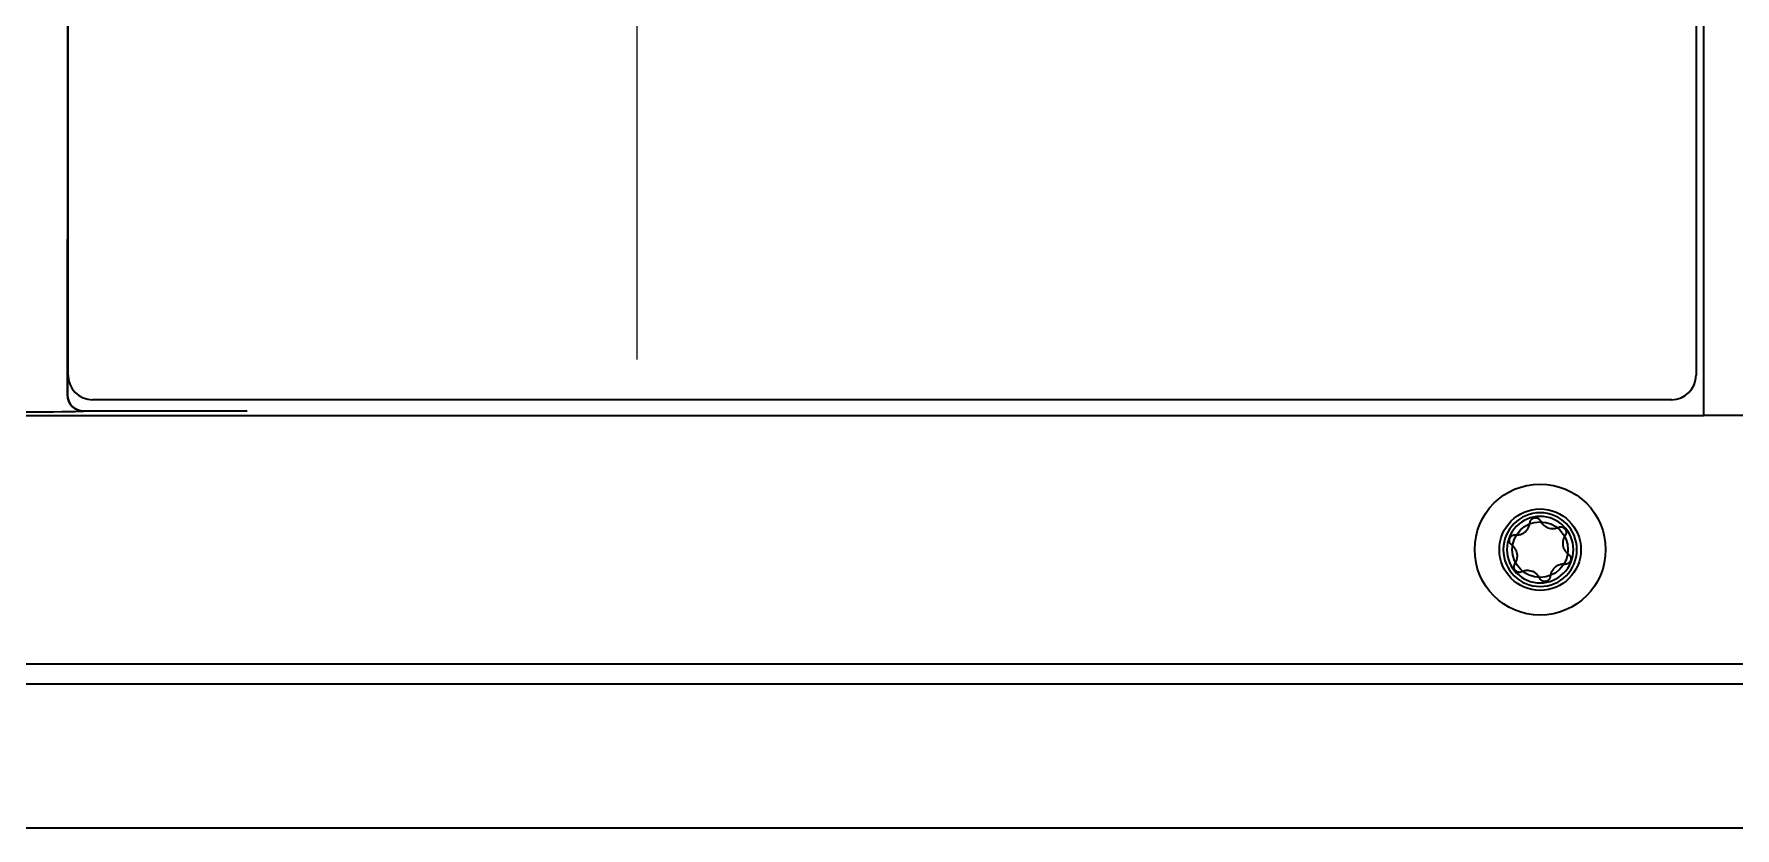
# Model space of a CAD drawing. Extents: x 53 to 4125, y 6244 to 9910.
# Drawn here: x 175.2 to 279.2, y 7999.4 to 8047.9 of the extents above; entities that cross this region are included whole.
import ezdxf

# ---------------------------------------------------------------- set-up
doc = ezdxf.new("R2010")
doc.units = 0
doc.header["$LTSCALE"] = 5
doc.layers.get('0').update_dxf_attribs({"linetype": 'CONTINUOUS', "lineweight": 0})
doc.layers.add('1', color=7, linetype='CONTINUOUS', true_color=0xffffff)
doc.layers.add('ORTHO$15', color=7, linetype='CONTINUOUS', true_color=0xffffff)

msp = doc.modelspace()

# ---------------------------------------------------------------- linework, layer by layer
at = {"color": 3}
msp.add_line((212.08, 8128.02), (212.08, 8028.02), dxfattribs=at)
at = {"layer": '1', "color": 7, "linetype": 'Continuous', "lineweight": 35}
for p, q in [((177.33, 8027.05), (177.33, 8101.98)), ((276.79, 8101.98), (276.79, 8027.05)), ((275.3, 8025.55), (178.83, 8025.55))]:
    msp.add_line(p, q, dxfattribs=at)
for centre, major_axis, start_param, end_param in [((178.83, 8027.05), (-1.06, 1.06), 0.78555, 2.356042), ((275.29, 8027.05), (1.06, 1.06), 3.927143, 5.497635)]:
    msp.add_ellipse(centre, major_axis=major_axis, ratio=0.999899, start_param=start_param, end_param=end_param, dxfattribs=at)
at = {"layer": 'ORTHO$15', "color": 7, "linetype": 'Continuous', "lineweight": 35, "extrusion": (0, 1, 0)}
for p, q in [((177.29, 8094.87), (177.29, 8025.85)), ((277.26, 8024.6), (277.26, 8092.6)), ((177.29, 8025.85), (177.29, 8034.51)), ((177.29, 8025.85), (177.29, 8025.85)), ((100.96, 8024.6), (277.26, 8024.6)), ((175.29, 8024.8), (107.5, 8024.8)), ((187.26, 8024.85), (178.29, 8024.85)), ((178.29, 8024.85), (178.29, 8024.85)), ((279.06, 8024.6), (277.26, 8024.6)), ((286.96, 8024.6), (279.06, 8024.6)), ((690.16, 8009.4), (56.26, 8009.4)), ((122.91, 8008.2), (694.63, 8008.2)), ((737.61, 7999.4), (120.91, 7999.4))]:
    msp.add_line(p, q, dxfattribs=at)
at = {"layer": 'ORTHO$15', "color": 7, "linetype": 'Continuous', "lineweight": 35}
for radius in [4, 2.49, 1.7]:
    msp.add_circle((267.26, 8016.4), radius, dxfattribs=at)
at = {"layer": 'ORTHO$15', "color": 7, "linetype": 'Continuous', "lineweight": 35, "extrusion": (0, 0, -1)}
for radius in [2.25, 2.03]:
    msp.add_circle((-267.26, 8016.4), radius, dxfattribs=at)
for centre, major_axis, ratio, start_param, end_param in [((177.31, 8034.51), (0, 1), 0.017455, 4.712389, 6.265732), ((178.29, 8025.85), (0.707, 0.707), 1, 2.356347, 3.926839), ((175.29, 8024.85), (-3, 0), 0.017455, 3.159046, 4.712389), ((187.26, 8024.87), (-1, 0), 0.017455, 3.159046, 4.712389)]:
    msp.add_ellipse(centre, major_axis=major_axis, ratio=ratio, start_param=start_param, end_param=end_param, dxfattribs=at)
at = {"layer": 'ORTHO$15', "color": 7, "linetype": 'Continuous', "lineweight": 35}
msp.add_ellipse((178.29, 8025.85), major_axis=(0.707, -0.707), ratio=0.999695, start_param=3.927143, end_param=5.497635, dxfattribs=at)
for points, knots in [([(266.64, 8018.05), (266.64, 8018.06), (266.64, 8018.1), (266.66, 8018.13), (266.67, 8018.16), (266.67, 8018.17), (266.68, 8018.18), (266.68, 8018.19), (266.7, 8018.21), (266.71, 8018.23), (266.73, 8018.25), (266.73, 8018.26), (266.75, 8018.27), (266.75, 8018.27), (266.78, 8018.29), (266.79, 8018.3), (266.82, 8018.31), (266.82, 8018.32), (266.84, 8018.33), (266.85, 8018.33), (266.88, 8018.34), (266.89, 8018.34), (266.92, 8018.35), (266.93, 8018.35), (266.95, 8018.35), (266.96, 8018.35), (266.99, 8018.35), (267, 8018.35), (267.03, 8018.35), (267.04, 8018.34), (267.06, 8018.34), (267.07, 8018.34), (267.09, 8018.33), (267.11, 8018.32), (267.14, 8018.31), (267.14, 8018.3), (267.16, 8018.29), (267.17, 8018.29), (267.19, 8018.27), (267.2, 8018.26), (267.22, 8018.24), (267.23, 8018.23), (267.24, 8018.22), (267.24, 8018.21), (267.26, 8018.19), (267.27, 8018.17), (267.28, 8018.16)], [0, 0, 0, 0, 0.0625, 0.125, 0.125, 0.15625, 0.15625, 0.1875, 0.1875, 0.25, 0.25, 0.28125, 0.28125, 0.3125, 0.3125, 0.375, 0.375, 0.40625, 0.40625, 0.4375, 0.4375, 0.5, 0.5, 0.53125, 0.53125, 0.5625, 0.5625, 0.625, 0.625, 0.65625, 0.65625, 0.6875, 0.6875, 0.75, 0.75, 0.78125, 0.78125, 0.8125, 0.8125, 0.875, 0.875, 0.90625, 0.90625, 0.9375, 0.9375, 1, 1, 1, 1]), ([(267.28, 8018.16), (267.3, 8018.11), (267.33, 8018.06), (267.37, 8018), (267.39, 8017.98), (267.42, 8017.95), (267.43, 8017.94), (267.44, 8017.92), (267.45, 8017.91), (267.5, 8017.87), (267.55, 8017.83), (267.6, 8017.8), (267.62, 8017.79), (267.64, 8017.78), (267.65, 8017.77), (267.69, 8017.75), (267.71, 8017.74), (267.79, 8017.72), (267.84, 8017.7), (267.91, 8017.69), (267.92, 8017.69), (267.95, 8017.69), (267.99, 8017.68), (268.06, 8017.68), (268.11, 8017.69), (268.15, 8017.69), (268.17, 8017.7), (268.19, 8017.7), (268.2, 8017.7), (268.27, 8017.72), (268.32, 8017.74), (268.37, 8017.76)], [0, 0, 0, 0, 0.125, 0.125, 0.1875, 0.1875, 0.21875, 0.21875, 0.25, 0.25, 0.375, 0.375, 0.40625, 0.40625, 0.4375, 0.4375, 0.5, 0.5, 0.625, 0.625, 0.65625, 0.65625, 0.6875, 0.75, 0.8125, 0.8125, 0.84375, 0.84375, 0.875, 0.875, 1, 1, 1, 1]), ([(265.52, 8016.69), (265.51, 8016.7), (265.48, 8016.72), (265.46, 8016.75), (265.44, 8016.77), (265.43, 8016.78), (265.42, 8016.79), (265.42, 8016.8), (265.41, 8016.82), (265.4, 8016.84), (265.39, 8016.87), (265.39, 8016.88), (265.39, 8016.9), (265.38, 8016.9), (265.38, 8016.93), (265.38, 8016.95), (265.38, 8016.98), (265.38, 8016.99), (265.38, 8017.01), (265.38, 8017.01), (265.39, 8017.04), (265.39, 8017.06), (265.4, 8017.09), (265.41, 8017.09), (265.41, 8017.11), (265.42, 8017.12), (265.43, 8017.14), (265.44, 8017.16), (265.46, 8017.18), (265.47, 8017.19), (265.48, 8017.2), (265.49, 8017.21), (265.5, 8017.22), (265.51, 8017.23), (265.52, 8017.24), (265.53, 8017.24), (265.55, 8017.26), (265.57, 8017.27), (265.59, 8017.28), (265.6, 8017.28), (265.62, 8017.28), (265.63, 8017.29), (265.65, 8017.29), (265.67, 8017.3), (265.7, 8017.3), (265.71, 8017.3), (265.73, 8017.3), (265.74, 8017.3), (265.74, 8017.3)], [0, 0, 0, 0, 0.0625, 0.125, 0.125, 0.15625, 0.15625, 0.1875, 0.1875, 0.25, 0.25, 0.28125, 0.28125, 0.3125, 0.3125, 0.375, 0.375, 0.40625, 0.40625, 0.4375, 0.4375, 0.5, 0.5, 0.53125, 0.53125, 0.5625, 0.5625, 0.625, 0.625, 0.65625, 0.65625, 0.6875, 0.6875, 0.71875, 0.71875, 0.75, 0.75, 0.8125, 0.8125, 0.84375, 0.84375, 0.875, 0.875, 0.9375, 0.9375, 0.96875, 0.96875, 1, 1, 1, 1]), ([(265.74, 8017.3), (265.8, 8017.29), (265.85, 8017.29), (265.93, 8017.3), (265.96, 8017.31), (266, 8017.31), (266.01, 8017.32), (266.04, 8017.32), (266.05, 8017.33), (266.11, 8017.35), (266.16, 8017.37), (266.22, 8017.4), (266.23, 8017.41), (266.26, 8017.42), (266.27, 8017.43), (266.3, 8017.45), (266.32, 8017.47), (266.39, 8017.52), (266.42, 8017.56), (266.48, 8017.62), (266.49, 8017.65), (266.51, 8017.68), (266.52, 8017.69), (266.53, 8017.72), (266.54, 8017.73), (266.57, 8017.79), (266.59, 8017.84), (266.61, 8017.91), (266.62, 8017.94), (266.63, 8017.99), (266.63, 8018.02), (266.64, 8018.05)], [0, 0, 0, 0, 0.125, 0.125, 0.1875, 0.1875, 0.21875, 0.21875, 0.25, 0.25, 0.375, 0.375, 0.40625, 0.40625, 0.4375, 0.4375, 0.5, 0.5, 0.625, 0.625, 0.6875, 0.6875, 0.71875, 0.71875, 0.75, 0.75, 0.875, 0.875, 0.9375, 0.9375, 1, 1, 1, 1]), ([(268.37, 8017.76), (268.39, 8017.77), (268.42, 8017.78), (268.45, 8017.79), (268.48, 8017.79), (268.49, 8017.79), (268.51, 8017.79), (268.52, 8017.79), (268.55, 8017.79), (268.56, 8017.79), (268.59, 8017.78), (268.6, 8017.78), (268.62, 8017.77), (268.63, 8017.77), (268.65, 8017.76), (268.67, 8017.75), (268.69, 8017.74), (268.7, 8017.73), (268.71, 8017.72), (268.72, 8017.72), (268.74, 8017.7), (268.76, 8017.69), (268.77, 8017.66), (268.78, 8017.66), (268.79, 8017.64), (268.8, 8017.63), (268.81, 8017.61), (268.82, 8017.59), (268.83, 8017.57), (268.83, 8017.56), (268.84, 8017.54), (268.84, 8017.53), (268.84, 8017.51), (268.85, 8017.49), (268.85, 8017.46), (268.85, 8017.45), (268.85, 8017.43), (268.85, 8017.42), (268.84, 8017.4), (268.84, 8017.38), (268.83, 8017.35), (268.83, 8017.34), (268.82, 8017.33), (268.82, 8017.32), (268.81, 8017.29), (268.8, 8017.28), (268.79, 8017.26)], [0, 0, 0, 0, 0.0625, 0.125, 0.125, 0.15625, 0.15625, 0.1875, 0.1875, 0.25, 0.25, 0.28125, 0.28125, 0.3125, 0.3125, 0.375, 0.375, 0.40625, 0.40625, 0.4375, 0.4375, 0.5, 0.5, 0.53125, 0.53125, 0.5625, 0.5625, 0.625, 0.625, 0.65625, 0.65625, 0.6875, 0.6875, 0.75, 0.75, 0.78125, 0.78125, 0.8125, 0.8125, 0.875, 0.875, 0.90625, 0.90625, 0.9375, 0.9375, 1, 1, 1, 1]), ([(268.79, 8017.26), (268.76, 8017.22), (268.73, 8017.17), (268.7, 8017.1), (268.69, 8017.07), (268.68, 8017.04), (268.67, 8017.02), (268.66, 8017), (268.66, 8016.98), (268.65, 8016.92), (268.64, 8016.87), (268.64, 8016.8), (268.64, 8016.78), (268.64, 8016.76), (268.64, 8016.74), (268.64, 8016.7), (268.65, 8016.68), (268.66, 8016.6), (268.67, 8016.54), (268.7, 8016.48), (268.7, 8016.47), (268.72, 8016.44), (268.73, 8016.41), (268.77, 8016.35), (268.8, 8016.3), (268.82, 8016.27), (268.83, 8016.26), (268.85, 8016.24), (268.86, 8016.23), (268.9, 8016.18), (268.94, 8016.15), (268.99, 8016.12)], [0, 0, 0, 0, 0.125, 0.125, 0.1875, 0.1875, 0.21875, 0.21875, 0.25, 0.25, 0.375, 0.375, 0.40625, 0.40625, 0.4375, 0.4375, 0.5, 0.5, 0.625, 0.625, 0.65625, 0.65625, 0.6875, 0.75, 0.8125, 0.8125, 0.84375, 0.84375, 0.875, 0.875, 1, 1, 1, 1]), ([(265.72, 8015.54), (265.75, 8015.59), (265.78, 8015.63), (265.81, 8015.7), (265.82, 8015.73), (265.84, 8015.77), (265.84, 8015.78), (265.85, 8015.81), (265.85, 8015.82), (265.86, 8015.89), (265.87, 8015.94), (265.87, 8016.01), (265.87, 8016.02), (265.87, 8016.05), (265.87, 8016.06), (265.87, 8016.1), (265.86, 8016.13), (265.85, 8016.21), (265.84, 8016.26), (265.81, 8016.32), (265.81, 8016.34), (265.79, 8016.36), (265.78, 8016.4), (265.74, 8016.46), (265.71, 8016.5), (265.69, 8016.53), (265.68, 8016.54), (265.66, 8016.56), (265.65, 8016.57), (265.61, 8016.62), (265.57, 8016.66), (265.52, 8016.69)], [0, 0, 0, 0, 0.125, 0.125, 0.1875, 0.1875, 0.21875, 0.21875, 0.25, 0.25, 0.375, 0.375, 0.40625, 0.40625, 0.4375, 0.4375, 0.5, 0.5, 0.625, 0.625, 0.65625, 0.65625, 0.6875, 0.75, 0.8125, 0.8125, 0.84375, 0.84375, 0.875, 0.875, 1, 1, 1, 1]), ([(268.99, 8016.12), (269, 8016.11), (269.03, 8016.08), (269.05, 8016.06), (269.07, 8016.03), (269.08, 8016.03), (269.09, 8016.01), (269.09, 8016), (269.1, 8015.98), (269.11, 8015.96), (269.12, 8015.94), (269.12, 8015.93), (269.12, 8015.91), (269.13, 8015.9), (269.13, 8015.87), (269.13, 8015.85), (269.13, 8015.83), (269.13, 8015.82), (269.13, 8015.8), (269.13, 8015.79), (269.12, 8015.76), (269.12, 8015.74), (269.11, 8015.72), (269.1, 8015.71), (269.1, 8015.69), (269.09, 8015.68), (269.08, 8015.66), (269.07, 8015.64), (269.05, 8015.62), (269.05, 8015.62), (269.03, 8015.6), (269.03, 8015.6), (269.01, 8015.58), (269, 8015.58), (268.99, 8015.57), (268.98, 8015.56), (268.96, 8015.55), (268.94, 8015.54), (268.92, 8015.53), (268.91, 8015.52), (268.89, 8015.52), (268.88, 8015.52), (268.86, 8015.51), (268.84, 8015.51), (268.81, 8015.51), (268.8, 8015.5), (268.78, 8015.51), (268.77, 8015.51), (268.77, 8015.51)], [0, 0, 0, 0, 0.0625, 0.125, 0.125, 0.15625, 0.15625, 0.1875, 0.1875, 0.25, 0.25, 0.28125, 0.28125, 0.3125, 0.3125, 0.375, 0.375, 0.40625, 0.40625, 0.4375, 0.4375, 0.5, 0.5, 0.53125, 0.53125, 0.5625, 0.5625, 0.625, 0.625, 0.65625, 0.65625, 0.6875, 0.6875, 0.71875, 0.71875, 0.75, 0.75, 0.8125, 0.8125, 0.84375, 0.84375, 0.875, 0.875, 0.9375, 0.9375, 0.96875, 0.96875, 1, 1, 1, 1]), ([(266.14, 8015.04), (266.13, 8015.04), (266.09, 8015.02), (266.06, 8015.02), (266.03, 8015.01), (266.02, 8015.01), (266, 8015.01), (265.99, 8015.01), (265.97, 8015.01), (265.95, 8015.02), (265.92, 8015.02), (265.91, 8015.02), (265.89, 8015.03), (265.88, 8015.03), (265.86, 8015.04), (265.84, 8015.05), (265.82, 8015.07), (265.81, 8015.07), (265.8, 8015.08), (265.79, 8015.09), (265.77, 8015.1), (265.75, 8015.12), (265.74, 8015.14), (265.73, 8015.15), (265.72, 8015.16), (265.72, 8015.17), (265.7, 8015.19), (265.69, 8015.21), (265.68, 8015.24), (265.68, 8015.24), (265.67, 8015.26), (265.67, 8015.27), (265.67, 8015.3), (265.66, 8015.32), (265.66, 8015.34), (265.66, 8015.35), (265.66, 8015.37), (265.67, 8015.38), (265.67, 8015.41), (265.67, 8015.43), (265.68, 8015.45), (265.68, 8015.46), (265.69, 8015.48), (265.69, 8015.49), (265.7, 8015.51), (265.71, 8015.53), (265.72, 8015.54)], [0, 0, 0, 0, 0.0625, 0.125, 0.125, 0.15625, 0.15625, 0.1875, 0.1875, 0.25, 0.25, 0.28125, 0.28125, 0.3125, 0.3125, 0.375, 0.375, 0.40625, 0.40625, 0.4375, 0.4375, 0.5, 0.5, 0.53125, 0.53125, 0.5625, 0.5625, 0.625, 0.625, 0.65625, 0.65625, 0.6875, 0.6875, 0.75, 0.75, 0.78125, 0.78125, 0.8125, 0.8125, 0.875, 0.875, 0.90625, 0.90625, 0.9375, 0.9375, 1, 1, 1, 1]), ([(267.24, 8014.65), (267.21, 8014.69), (267.19, 8014.74), (267.14, 8014.8), (267.12, 8014.82), (267.09, 8014.85), (267.09, 8014.86), (267.07, 8014.88), (267.06, 8014.89), (267.01, 8014.94), (266.96, 8014.97), (266.91, 8015.01), (266.9, 8015.01), (266.87, 8015.03), (266.86, 8015.03), (266.82, 8015.05), (266.8, 8015.06), (266.72, 8015.09), (266.67, 8015.1), (266.6, 8015.11), (266.59, 8015.11), (266.56, 8015.12), (266.52, 8015.12), (266.45, 8015.12), (266.4, 8015.12), (266.36, 8015.11), (266.35, 8015.11), (266.32, 8015.1), (266.31, 8015.1), (266.24, 8015.08), (266.19, 8015.07), (266.14, 8015.04)], [0, 0, 0, 0, 0.125, 0.125, 0.1875, 0.1875, 0.21875, 0.21875, 0.25, 0.25, 0.375, 0.375, 0.40625, 0.40625, 0.4375, 0.4375, 0.5, 0.5, 0.625, 0.625, 0.65625, 0.65625, 0.6875, 0.75, 0.8125, 0.8125, 0.84375, 0.84375, 0.875, 0.875, 1, 1, 1, 1]), ([(268.77, 8015.51), (268.71, 8015.51), (268.66, 8015.51), (268.58, 8015.5), (268.55, 8015.5), (268.5, 8015.49), (268.48, 8015.48), (268.4, 8015.46), (268.35, 8015.43), (268.29, 8015.4), (268.28, 8015.4), (268.25, 8015.38), (268.24, 8015.37), (268.21, 8015.35), (268.19, 8015.33), (268.12, 8015.28), (268.09, 8015.24), (268.04, 8015.18), (268.02, 8015.16), (268, 8015.12), (267.99, 8015.11), (267.98, 8015.09), (267.97, 8015.08), (267.94, 8015.02), (267.92, 8014.97), (267.9, 8014.89), (267.89, 8014.86), (267.88, 8014.81), (267.88, 8014.79), (267.88, 8014.76)], [0, 0, 0, 0, 0.125, 0.125, 0.1875, 0.1875, 0.25, 0.25, 0.375, 0.375, 0.40625, 0.40625, 0.4375, 0.4375, 0.5, 0.5, 0.625, 0.625, 0.6875, 0.6875, 0.71875, 0.71875, 0.75, 0.75, 0.875, 0.875, 0.9375, 0.9375, 1, 1, 1, 1]), ([(267.88, 8014.76), (267.87, 8014.74), (267.87, 8014.71), (267.86, 8014.67), (267.84, 8014.65), (267.84, 8014.64), (267.83, 8014.62), (267.83, 8014.61), (267.81, 8014.59), (267.8, 8014.58), (267.78, 8014.55), (267.76, 8014.54), (267.73, 8014.51), (267.72, 8014.5), (267.69, 8014.49), (267.69, 8014.49), (267.67, 8014.48), (267.66, 8014.47), (267.63, 8014.46), (267.62, 8014.46), (267.59, 8014.46), (267.58, 8014.45), (267.56, 8014.45), (267.55, 8014.45), (267.52, 8014.45), (267.51, 8014.45), (267.48, 8014.46), (267.47, 8014.46), (267.45, 8014.46), (267.44, 8014.47), (267.42, 8014.47), (267.4, 8014.48), (267.38, 8014.49), (267.37, 8014.5), (267.35, 8014.51), (267.34, 8014.51), (267.32, 8014.53), (267.31, 8014.54), (267.29, 8014.56), (267.28, 8014.57), (267.27, 8014.58), (267.27, 8014.59), (267.25, 8014.61), (267.24, 8014.63), (267.24, 8014.65)], [0, 0, 0, 0, 0.0625, 0.125, 0.125, 0.15625, 0.15625, 0.1875, 0.1875, 0.25, 0.25, 0.3125, 0.3125, 0.375, 0.375, 0.40625, 0.40625, 0.4375, 0.4375, 0.5, 0.5, 0.53125, 0.53125, 0.5625, 0.5625, 0.625, 0.625, 0.65625, 0.65625, 0.6875, 0.6875, 0.75, 0.75, 0.78125, 0.78125, 0.8125, 0.8125, 0.875, 0.875, 0.90625, 0.90625, 0.9375, 0.9375, 1, 1, 1, 1])]:
    msp.add_open_spline(points, degree=3, knots=knots, dxfattribs=at)

doc.saveas('drawing.dxf')
